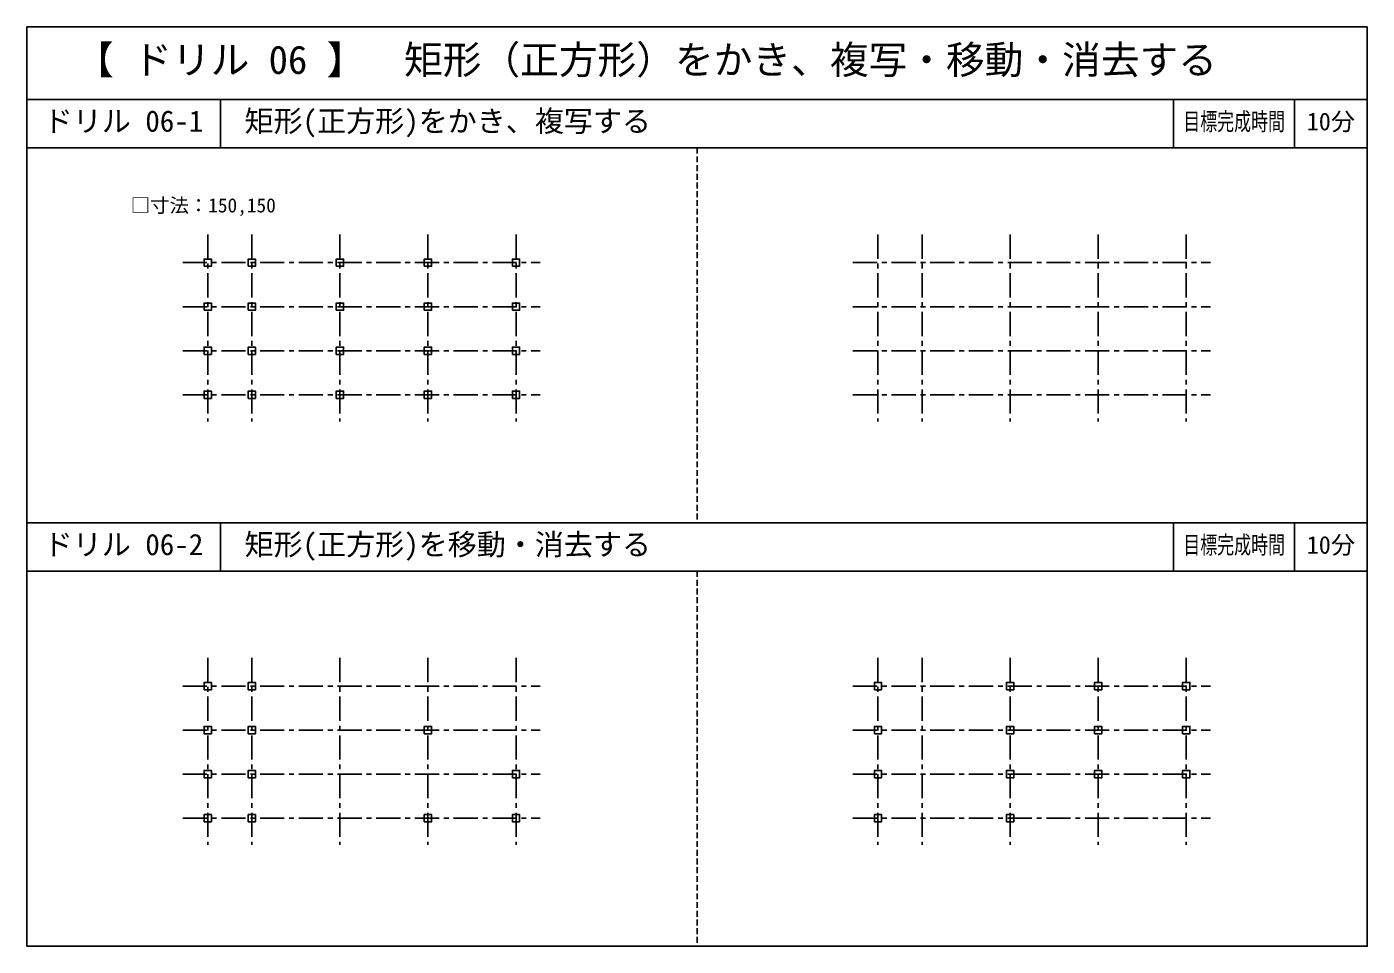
# Model space of a CAD drawing. Units: millimetres, scale not verified. Extents: x -13850 to 13850, y -9500 to 9500.
import ezdxf
from ezdxf.enums import TextEntityAlignment as Align

# ---------------------------------------------------------------- set-up
doc = ezdxf.new("R2010")
doc.units = ezdxf.units.MM
doc.header["$LTSCALE"] = 100
doc.linetypes.add('CHAIN1', pattern=[8, 5, -1, 1, -1])
doc.linetypes.add('DASHED1', pattern=[1.8, 1.2, -0.6])
for name, color, linetype in [('0-0', 3, 'Continuous'), ('E-0', 4, 'CHAIN1'), ('F-0', 7, 'Continuous')]:
    doc.layers.add(name, color=color, linetype=linetype)
doc.styles.add('ＭＳ ゴシック', font='')
doc.styles.get('ＭＳ ゴシック').set_extended_font_data('MS Gothic')

msp = doc.modelspace()

# ---------------------------------------------------------------- linework, layer by layer
at = {"layer": '0-0'}
for points in [[(3665, -4198.7), (3815, -4198.7), (3815, -4048.7), (3665, -4048.7)], [(6395, -4198.7), (6545, -4198.7), (6545, -4048.7), (6395, -4048.7)], [(8215, -4198.7), (8365, -4198.7), (8365, -4048.7), (8215, -4048.7)], [(10035, -4198.7), (10185, -4198.7), (10185, -4048.7), (10035, -4048.7)], [(3665, -5108.7), (3815, -5108.7), (3815, -4958.7), (3665, -4958.7)], [(6395, -5108.7), (6545, -5108.7), (6545, -4958.7), (6395, -4958.7)], [(8215, -5108.7), (8365, -5108.7), (8365, -4958.7), (8215, -4958.7)], [(10035, -5108.7), (10185, -5108.7), (10185, -4958.7), (10035, -4958.7)], [(3665, -6018.7), (3815, -6018.7), (3815, -5868.7), (3665, -5868.7)], [(6395, -6018.7), (6545, -6018.7), (6545, -5868.7), (6395, -5868.7)], [(8215, -6018.7), (8365, -6018.7), (8365, -5868.7), (8215, -5868.7)], [(10035, -6018.7), (10185, -6018.7), (10185, -5868.7), (10035, -5868.7)], [(3665, -6928.7), (3815, -6928.7), (3815, -6778.7), (3665, -6778.7)], [(6395, -6928.7), (6545, -6928.7), (6545, -6778.7), (6395, -6778.7)]]:
    msp.add_lwpolyline(points, close=True, dxfattribs=at)
at = {"layer": 'E-0'}
for p, q in [((-10110, 5207.3), (-10110, 1346.6)), ((-9200, 5207.3), (-9200, 1346.6)), ((-7380, 5207.3), (-7380, 1346.6)), ((-5560, 5207.3), (-5560, 1346.6)), ((-3740, 5207.3), (-3740, 1346.6)), ((3740, 5207.3), (3740, 1346.6)), ((4650, 5207.3), (4650, 1346.6)), ((6470, 5207.3), (6470, 1346.6)), ((8290, 5207.3), (8290, 1346.6)), ((10110, 5207.3), (10110, 1346.6)), ((-10629, 4626.3), (-3241.5, 4626.3)), ((3221, 4626.3), (10608.5, 4626.3)), ((-10629, 3716.3), (-3241.5, 3716.3)), ((3221, 3716.3), (10608.5, 3716.3)), ((-10629, 2806.3), (-3241.5, 2806.3)), ((3221, 2806.3), (10608.5, 2806.3)), ((-10629, 1896.3), (-3241.5, 1896.3)), ((3221, 1896.3), (10608.5, 1896.3)), ((-10110, -3542.7), (-10110, -7403.4)), ((-9200, -3542.7), (-9200, -7403.4)), ((-7380, -3542.7), (-7380, -7403.4)), ((-5560, -3542.7), (-5560, -7403.4)), ((-3740, -3542.7), (-3740, -7403.4)), ((3740, -3542.7), (3740, -7403.4)), ((4650, -3542.7), (4650, -7403.4)), ((6470, -3542.7), (6470, -7403.4)), ((8290, -3542.7), (8290, -7403.4)), ((10110, -3542.7), (10110, -7403.4)), ((-10629, -4123.7), (-3241.5, -4123.7)), ((3221, -4123.7), (10608.5, -4123.7)), ((-10629, -5033.7), (-3241.5, -5033.7)), ((3221, -5033.7), (10608.5, -5033.7)), ((-10629, -5943.7), (-3241.5, -5943.7)), ((3221, -5943.7), (10608.5, -5943.7)), ((-10629, -6853.7), (-3241.5, -6853.7)), ((3221, -6853.7), (10608.5, -6853.7))]:
    msp.add_line(p, q, dxfattribs=at)
at = {"layer": 'E-0', "color": 3, "linetype": 'Continuous'}
for points in [[(-10185, 4551.3), (-10035, 4551.3), (-10035, 4701.3), (-10185, 4701.3)], [(-9275, 4551.3), (-9125, 4551.3), (-9125, 4701.3), (-9275, 4701.3)], [(-7455, 4551.3), (-7305, 4551.3), (-7305, 4701.3), (-7455, 4701.3)], [(-5635, 4551.3), (-5485, 4551.3), (-5485, 4701.3), (-5635, 4701.3)], [(-3815, 4551.3), (-3665, 4551.3), (-3665, 4701.3), (-3815, 4701.3)], [(-10185, 3641.3), (-10035, 3641.3), (-10035, 3791.3), (-10185, 3791.3)], [(-9275, 3641.3), (-9125, 3641.3), (-9125, 3791.3), (-9275, 3791.3)], [(-7455, 3641.3), (-7305, 3641.3), (-7305, 3791.3), (-7455, 3791.3)], [(-5635, 3641.3), (-5485, 3641.3), (-5485, 3791.3), (-5635, 3791.3)], [(-3815, 3641.3), (-3665, 3641.3), (-3665, 3791.3), (-3815, 3791.3)], [(-10185, 2731.3), (-10035, 2731.3), (-10035, 2881.3), (-10185, 2881.3)], [(-9275, 2731.3), (-9125, 2731.3), (-9125, 2881.3), (-9275, 2881.3)], [(-7455, 2731.3), (-7305, 2731.3), (-7305, 2881.3), (-7455, 2881.3)], [(-5635, 2731.3), (-5485, 2731.3), (-5485, 2881.3), (-5635, 2881.3)], [(-3815, 2731.3), (-3665, 2731.3), (-3665, 2881.3), (-3815, 2881.3)], [(-10185, 1821.3), (-10035, 1821.3), (-10035, 1971.3), (-10185, 1971.3)], [(-9275, 1821.3), (-9125, 1821.3), (-9125, 1971.3), (-9275, 1971.3)], [(-7455, 1821.3), (-7305, 1821.3), (-7305, 1971.3), (-7455, 1971.3)], [(-5635, 1821.3), (-5485, 1821.3), (-5485, 1971.3), (-5635, 1971.3)], [(-3815, 1821.3), (-3665, 1821.3), (-3665, 1971.3), (-3815, 1971.3)], [(-10185, -4198.7), (-10035, -4198.7), (-10035, -4048.7), (-10185, -4048.7)], [(-9275, -4198.7), (-9125, -4198.7), (-9125, -4048.7), (-9275, -4048.7)], [(-10185, -5108.7), (-10035, -5108.7), (-10035, -4958.7), (-10185, -4958.7)], [(-9275, -5108.7), (-9125, -5108.7), (-9125, -4958.7), (-9275, -4958.7)], [(-5635, -5108.7), (-5485, -5108.7), (-5485, -4958.7), (-5635, -4958.7)], [(-10185, -6018.7), (-10035, -6018.7), (-10035, -5868.7), (-10185, -5868.7)], [(-9275, -6018.7), (-9125, -6018.7), (-9125, -5868.7), (-9275, -5868.7)], [(-3815, -6018.7), (-3665, -6018.7), (-3665, -5868.7), (-3815, -5868.7)], [(-10185, -6928.7), (-10035, -6928.7), (-10035, -6778.7), (-10185, -6778.7)], [(-9275, -6928.7), (-9125, -6928.7), (-9125, -6778.7), (-9275, -6778.7)], [(-5635, -6928.7), (-5485, -6928.7), (-5485, -6778.7), (-5635, -6778.7)], [(-3815, -6928.7), (-3665, -6928.7), (-3665, -6778.7), (-3815, -6778.7)]]:
    msp.add_lwpolyline(points, close=True, dxfattribs=at)
at = {"layer": 'F-0', "color": 6}
for p, q in [((-13850, 9500), (13850, 9500)), ((-13850, -9500), (-13850, 9500)), ((-13850, 8000), (13850, 8000))]:
    msp.add_line(p, q, dxfattribs=at)
at = {"layer": 'F-0'}
for p, q in [((-9850, 7000), (-9850, 8000)), ((9850, 8000), (9850, 7000)), ((12350, 8000), (12350, 7000)), ((-13850, 7000), (13850, 7000)), ((-13850, -750), (13850, -750)), ((-9850, -1750), (-9850, -750)), ((9850, -750), (9850, -1750)), ((12350, -750), (12350, -1750)), ((-13850, -1750), (13850, -1750))]:
    msp.add_line(p, q, dxfattribs=at)
at = {"layer": 'F-0', "linetype": 'DASHED1'}
for p, q in [((0, 7000), (0, -750)), ((0, -1750), (0, -9500))]:
    msp.add_line(p, q, dxfattribs=at)
at = {"layer": 'F-0', "color": 6}
msp.add_lwpolyline([(13850, 9500), (13850, -9500), (-13850, -9500)], dxfattribs=at)

# ---------------------------------------------------------------- texts
at = {"layer": 'E-0', "style": 'ＭＳ ゴシック'}
msp.add_text('□寸法：150,150', height=293.3, dxfattribs=at).set_placement((-11701.2, 5575.7), align=Align.BOTTOM_LEFT)
at = {"layer": 'F-0', "style": 'ＭＳ ゴシック'}
for s, height, p in [('【 ドリル 06 】\u3000矩形（正方形）をかき、複写・移動・消去する', 586.5, (-12850, 8350)), ('ドリル 06-1', 439.9, (-13500, 7200)), ('矩形(正方形)をかき、複写する', 439.9, (-9350, 7200)), ('10分', 366.6, (12600, 7250)), ('ドリル 06-2', 439.9, (-13500, -1550)), ('矩形(正方形)を移動・消去する', 439.9, (-9350, -1550)), ('10分', 366.6, (12600, -1500))]:
    msp.add_text(s, height=height, dxfattribs=at).set_placement(p, align=Align.BOTTOM_LEFT)
at = {"layer": 'F-0', "style": 'ＭＳ ゴシック', "width": 0.7}
for p in [(10050, 7250), (10050, -1500)]:
    msp.add_text('目標完成時間', height=366.6, dxfattribs=at).set_placement(p, align=Align.BOTTOM_LEFT)

doc.saveas('drawing.dxf')
